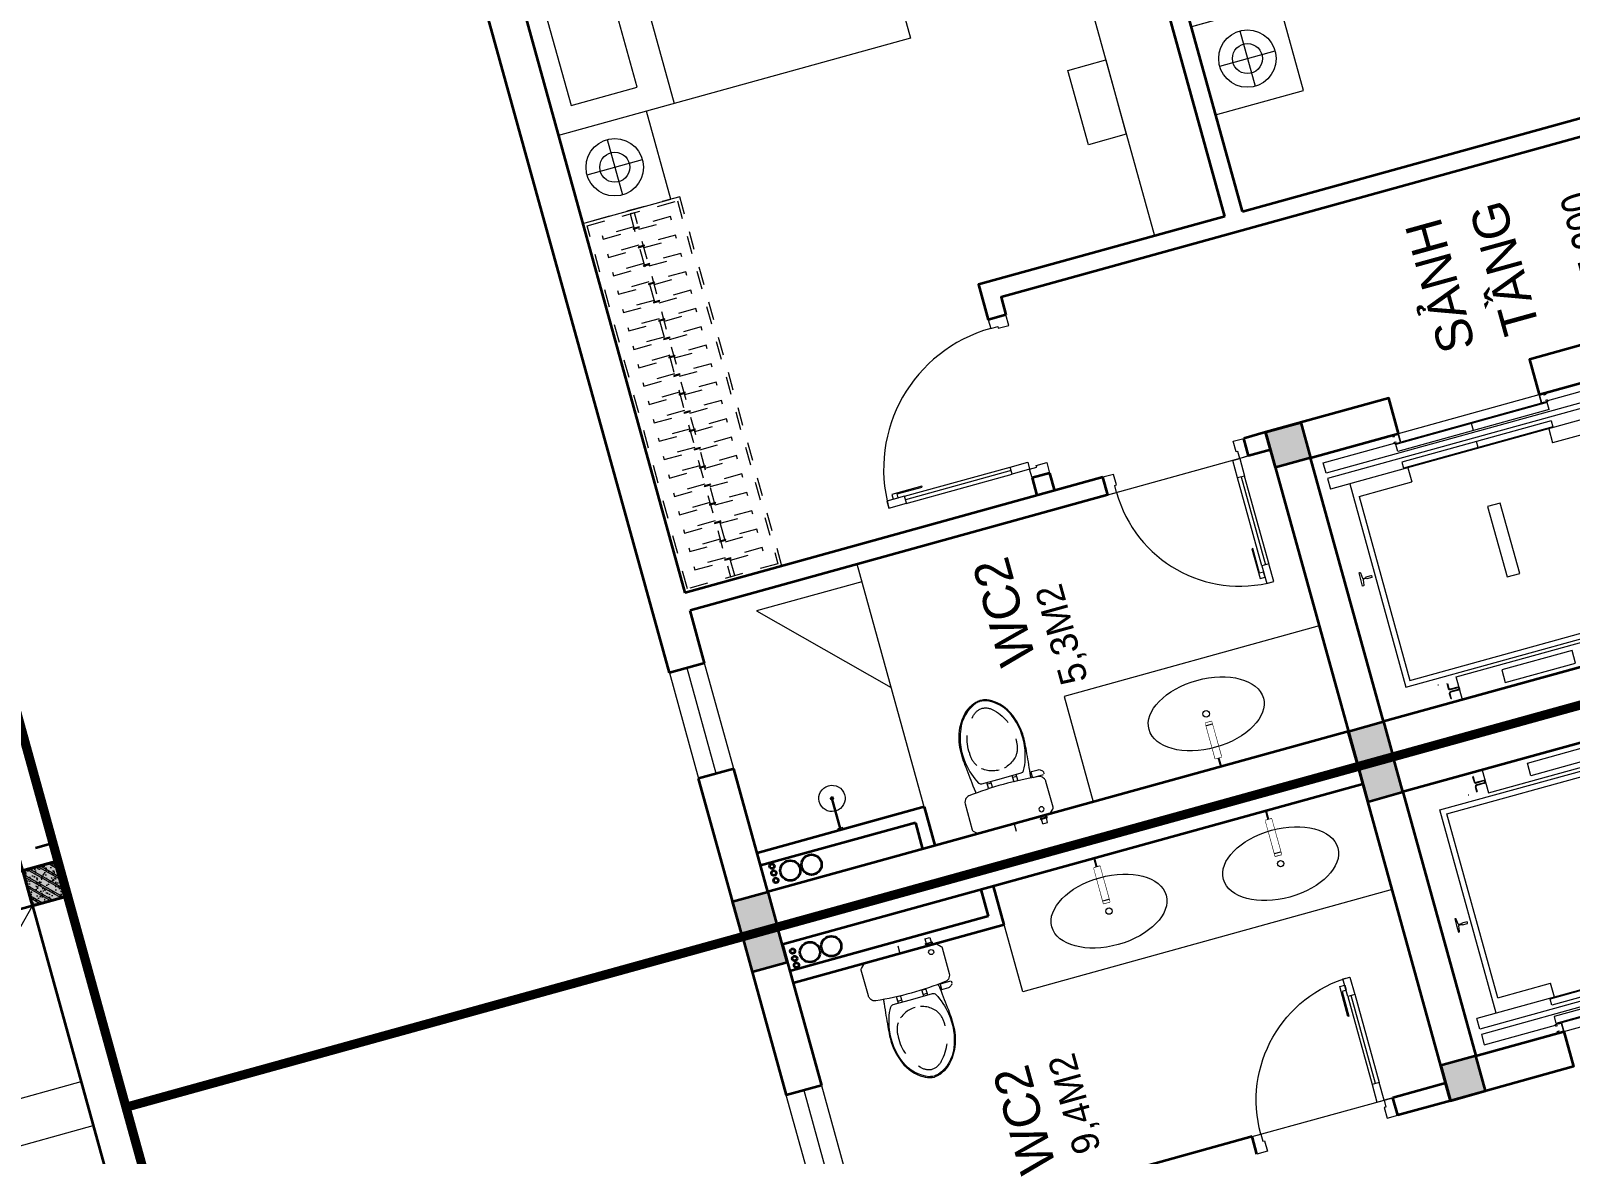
# Model space of a CAD drawing. Header units: metres. Extents: x 568332 to 569219, y 2065964 to 2066430.
# Drawn here: x 568545.87 to 568554.31, y 2066332.8 to 2066338.96 of the extents above; entities that cross this region are included whole.
import ezdxf

# ---------------------------------------------------------------- set-up
doc = ezdxf.new("R2010")
doc.units = ezdxf.units.M
for name, pattern in [('$AUDIT_BAD_LTYPE2', [0]), ('CENTER', [2, 1.25, -0.25, 0.25, -0.25]), ('DASHDOT2', [0.5, 0.25, -0.125, 0, -0.125]), ('HIDDEN', [0.375, 0.25, -0.125]), ('X-5M-G-MB PHONGNGU$0$HIDDEN2', [0.1875, 0.125, -0.0625]), ('xref-thap C (mb tang 32-2)$0$HIDDEN', [0.375, 0.25, -0.125])]:
    doc.linetypes.add(name, pattern=pattern)
doc.layers.get('0').update_dxf_attribs({"linetype": 'CONTINUOUS'})
doc.layers.get('DEFPOINTS').update_dxf_attribs({"linetype": 'CONTINUOUS'})
for name, color, linetype, lineweight in [('-CENTER', 143, 'CENTER', 13), ('-CONCRETE', 1, 'CONTINUOUS', 35), ('-DIM', 9, 'CONTINUOUS', 13), ('-DOOR', 137, 'CONTINUOUS', 9), ('-FURNITURE', 46, 'CONTINUOUS', 9), ('-HATCH', 8, 'CONTINUOUS', 5), ('-LINE1', 7, 'CONTINUOUS', 18), ('-LINE2', 252, 'CONTINUOUS', 9), ('-STEEL1', 1, 'CONTINUOUS', 35), ('-TEXT', 7, 'CONTINUOUS', 15), ('-WALL', 4, 'CONTINUOUS', 35), ('TEXT25', 2, 'CONTINUOUS', 13)]:
    doc.layers.add(name, color=color, linetype=linetype, lineweight=lineweight)
doc.layers.add('-RANH GIOI LO DAT', color=12, linetype='CONTINUOUS')
doc.layers.add('1-NETMANH', color=8, linetype='CONTINUOUS')
doc.styles.add('1', font='arial.ttf')
doc.styles.add('SVN_AVO_thuong', font='')
doc.styles.add('T1', font='', dxfattribs={"height": 200})
doc.styles.add('vnavanth', font='', dxfattribs={"width": 0.8})
doc.styles.get('SVN_AVO_thuong').set_extended_font_data('SVN-Avo')
doc.styles.get('T1').set_extended_font_data('VNgeometric Light')
doc.styles.get('vnavanth').set_extended_font_data('.VnAvantH')

# ---------------------------------------------------------------- blocks, each defined once
blk = doc.blocks.new('Sink_Cicle')
blk.add_lwpolyline([(17.49999987077899, -50.00226151314564), (-17.49999987077899, -49.99773848685436), (-17.51615354442038, -252.2967581441626), (17.48384613892995, -252.3012811850058)], close=True)
blk.add_circle((0, -300), 17.5)
at = {"layer": 'DEFPOINTS'}
blk.add_line((0, -100), (0, 0), dxfattribs=at)
blk.add_wipeout([(17.499999870775355, -50.00226151314928), (-17.49999987078263, -49.99773848685436), (-17.516153544427652, -252.29675814416623), (17.48384613892631, -252.3012811850058)])
at = {"layer": '-FURNITURE', "linetype": 'Continuous'}
blk.add_ellipse((0, -300), major_axis=(-325, 0), ratio=0.5846153846153846, dxfattribs=at)
blk.add_line((-17.51421511289664, -237.2967582757119), (17.48578462866135, -237.3012813020032))
blk = doc.blocks.new('A$C18091ED7')
for p, q in [((9.957147995010018e-09, -42.13376978135784), (0, -3.786117304116488e-07)), ((146.1412317672475, -26.59467297248193), (179.181621938591, -26.59467296488583)), ((146.1412317672475, -26.59467297248193), (146.1412317680188, -30.17859706786112)), ((146.1412317680188, -30.17859706786112), (165.7503655985456, -30.17859706340823)), ((153.0594147269658, -36.79204952501459), (146.1412317680188, -30.17859706786112)), ((152.3191092506386, -2.717133611440659e-07), (152.3191092568413, -26.59467297093943)), ((152.3191092506386, -2.717133611440659e-07), (179.1816219322718, -2.654269337654114e-07)), ((153.0594147269658, -36.79204952501459), (165.7503656001572, -36.79204952192958)), ((153.0594147275151, -39.73033438943094), (153.0594147269658, -36.79204952501459)), ((153.0594147275151, -39.73033438943094), (178.4413164740145, -39.73033438349376)), ((153.0594147275151, -39.73033438943094), (178.4413164740145, -39.73033438349376)), ((153.0594147275151, -39.73033438943094), (153.0594147281554, -42.13376974494895)), ((185.3594994290725, -30.17859705851879), (165.7503655985456, -30.17859706340823)), ((178.4413164733487, -36.79204951884458), (165.7503656001572, -36.79204952192958)), ((185.3594994290725, -30.17859705851879), (178.4413164733487, -36.79204951884458)), ((178.4413164733487, -36.79204951884458), (178.4413164740145, -39.73033438349376)), ((178.4413164740145, -39.73033438349376), (178.4413164746547, -42.1337697392446)), ((179.1816219322718, -2.654269337654114e-07), (179.181621938591, -26.59467296488583)), ((179.181621938591, -26.59467296488583), (185.3594994283012, -26.59467296337243)), ((185.3594994283012, -26.59467296337243), (185.3594994290725, -30.17859705851879)), ((-83.25994817525861, -267.3592828898691), (-83.259948167517, -299.9634285944048)), ((-83.25994817257379, -278.4883151478134), (-83.25994817046012, -287.6388527823146)), ((-60.91100930959874, -290.0299398849311), (-83.25994816994717, -290.0299398901407)), ((-62.88950393904452, -265.3807882612164), (-81.28145355204106, -265.3807882657275)), ((-60.91100931491019, -267.3592828844266), (-60.91100930728498, -299.9634285889624)), ((60.9110093945892, -267.3592828557594), (60.9110094022144, -299.9634285600623)), ((60.91100939990065, -290.029939856031), (83.25994826024908, -290.0299398510542)), ((62.88950401780676, -265.3807882316178), (81.2814536308033, -265.3807882273395)), ((83.25994825493763, -267.3592828505498), (83.25994826256283, -299.9634285550856)), ((83.25994825750604, -278.488315108727), (83.2599482596197, -287.6388527429954)), ((165.3959958605519, -261.9873972070927), (165.3959958671003, -289.7349902229907)), ((167.8691141396885, -259.5142789271486), (228.0810223811895, -259.5142789128586)), ((167.8691141472664, -292.2081085020036), (206.7175896017579, -292.2081084926904)), ((230.5541406641933, -274.3229751045001), (230.5541406613593, -261.9873971916386))]:
    blk.add_line(p, q)
for points in [[(230.0000000517721, -218.5046414944518, -0.1374073801801567), (225.4781190853137, -234.6482587013161), (221.7949787454636, -240.7070387715066, -0.2360805181595358), (198.2560902649639, -255.4947853636986, -0.0519608230665726), (-198.2560901437319, -255.4947854572965, -0.236080518165078), (-221.7949786317113, -240.7070388760185), (-225.4781189743626, -234.6482588077488, -0.1374073801809237), (-229.9999999484608, -218.5046416030382), (-229.9999999831671, -71.98694829508895, -0.1989123673786679), (-226.3782021181105, -63.2431547633314), (-208.8906150607545, -45.75556769772083, -0.1989123673792025), (-200.1468215308087, -42.13376982865157), (9.971699910238385e-09, -42.13376978135784), (200.1468215506357, -42.13376973403501, -0.1989123673792025), (208.8906150822841, -45.75556759897154), (226.3782021480001, -63.24315465634572, -0.1989123673791691), (230.0000000170658, -71.98694818626973)], [(144.14367173758, -618.9627606730501, -0.2124047892419209), (26.30999211127346, -734.491494372196, -0.0276853236339062), (-0.5628229983012716, -738.609219571983, -0.0222792448073508), (-26.30999181118386, -734.4914943844487, -0.2124047892421136), (-144.1436714920528, -618.9627607410075, -0.1427957259999892), (-167.2376623962118, -428.0139674870588, -0.0930051380368448), (-127.9331820271946, -309.1271633332653, -0.2564387014614383), (-111.240849547703, -299.9634286007786), (4.746470949612558e-08, -299.9634285748762), (111.2408496426324, -299.9634285482753, -0.2564387014619951), (127.933182126606, -309.1271632729331, -0.0930051380368741), (167.2376625517572, -428.0139674081001, -0.1427957260000456)]]:
    blk.add_lwpolyline(points, format="xyb", close=True)
at = {"linetype": 'xref-thap C (mb tang 32-2)$0$HIDDEN', "ltscale": 100}
blk.add_lwpolyline([(61.00044987679576, -669.0176259216969, -0.1990312026443698), (1.417429302819073e-07, -698.769823720475, -0.1990312026443799), (-61.00044960746891, -669.0176259504806, -0.2189240232571595), (-131.9321382956405, -478.313622940972, -0.1537914605682739), (-112.4681372026971, -403.989815428853, -0.2367011859554165), (5.876427167095244e-08, -347.5870280214876, -0.2367011859554843), (112.4681373467611, -403.9898153757968, -0.1537914605681893), (131.9321384748619, -478.313622878748, -0.2189240232571754)], format="xyb", close=True, dxfattribs=at)
blk.add_circle((165.7503656100234, -78.39166221523192), 13.90362011701458)
for centre, radius, start, end in [((-81.28145355158267, -267.3592828894034), 1.978494623656905, 90.00000001354867, 180.0000000133402), ((-62.88950393858613, -267.3592828848923), 1.978494623656905, 1.334021322268115e-08, 90.00000001354867), ((62.88950401826514, -267.3592828552937), 1.978494623656905, 90.00000001354867, 180.0000000133402), ((81.28145363126168, -267.3592828510155), 1.978494623656905, 1.334021322268115e-08, 90.00000001354867), ((167.8691141402633, -261.9873972065106), 2.473118279571131, 90.00000001354867, 180.0000000133402), ((167.8691141466952, -289.7349902224087), 2.473118279571131, 180.0000000133402, 270.0000000135486), ((206.717589598069, -276.6690117186226), 15.53909677420133, 270.0000000135486, 306.4658507565522), ((168.3527972659103, -224.7572911087773), 80.08895368617857, 306.4658507565522, 320.3122930343796), ((228.0810223845983, -274.3229751050822), 2.473118279571131, 320.3122930343796, 1.334021322268115e-08)]:
    blk.add_arc(centre, radius, start, end)
for points, knots in [([(-155.6468228230951, -259.4535552573798), (-156.6353001506941, -267.2522313103836), (-164.2940232875517, -328.394745314552), (-169.1545302536251, -385.0939582949213), (-183.68571763406, -527.7705276800843), (-135.602968026873, -679.1126648240606), (-50.29344375100118, -735.2493608418445), (-19.70048385594782, -741.0901266933652), (1.531116140540689e-07, -743.6724421556864)], [130.6139379315478, 130.6139379315478, 130.6139379315478, 130.6139379315478, 152.8521090939923, 311.1293507817257, 417.703951170228, 561.3833927516608, 697.6926317810714, 710.812262267882, 710.812262267882, 710.812262267882, 710.812262267882]), ([(155.6468228994709, -259.4535551877343), (156.6353002305841, -267.2522312389628), (164.2940233960289, -328.3947452375724), (169.1545303888706, -385.0939582149149), (183.6857178367027, -527.7705275934422), (135.6029683008201, -679.1126647599449), (50.29344405157826, -735.2493608178338), (19.70048415924612, -741.0901266841101), (1.530679583083838e-07, -743.6724421554536)], [130.613937934949, 130.613937934949, 130.613937934949, 130.613937934949, 152.8521090939923, 311.1293507817257, 417.703951170228, 561.3833927516608, 697.6926317810714, 710.812262267882, 710.812262267882, 710.812262267882, 710.812262267882])]:
    blk.add_open_spline(points, degree=3, knots=knots)
blk = doc.blocks.new('X-5M-DH-2-CORE$0$A$C75E80C28')
at = {"layer": '-LINE2', "linetype": 'Continuous', "ltscale": 2}
for p, q in [((-510.0000099998433, -21.5000000000291), (-510.0000099998579, -50.60000000000582)), ((-506.8000099998899, -21.5000000000291), (-510.0000099998433, -21.5000000000291)), ((-510.0000099998579, -108.5000000000291), (-510.0000099998433, -79.39999999999418)), ((-506.8000099998899, -21.5000000000291), (-506.8000099999044, -50.60000000000582)), ((-506.8000099999044, -108.5000000000291), (-506.8000099998899, -79.39999999999418)), ((-456.2000100000296, -56.79999999998836), (-500.6000099999364, -56.80000000001746)), ((-456.2000100000441, -60), (-500.600009999951, -60.0000000000291)), ((-456.2000100000296, -70), (-500.6000099999364, -70.0000000000291)), ((-456.2000100000296, -73.19999999995343), (-500.6000099999364, -73.19999999998254)), ((-453.2000100000441, -63), (-453.2000100000296, -67)), ((-450.0000099998579, -63), (-450.0000099998433, -67)), ((450.0000100000616, -63), (450.0000100000761, -67)), ((453.200010000015, -63), (453.2000100000296, -67)), ((456.2000100000296, -56.79999999998836), (500.6000100000529, -56.79999999998836)), ((456.200010000015, -60), (500.6000100000383, -60)), ((456.2000100000296, -70), (500.6000100000529, -70)), ((456.2000100000296, -73.19999999995343), (500.6000100000529, -73.19999999995343)), ((506.8000100001227, -21.5), (510.0000100000761, -21.5)), ((506.8000100001227, -21.5), (506.8000100001082, -50.59999999997672)), ((506.8000100001227, -108.5), (506.8000100001227, -79.39999999996508)), ((510.0000100000761, -21.5), (510.0000100000616, -50.59999999997672)), ((510.0000100000761, -108.5), (510.0000100000761, -79.39999999996508)), ((-731.0000002632733, -148.9999999649008), (730.9999997367267, -148.9999999649299)), ((-731.0000002698944, -1304.999999934109), (-731.0000002632733, -148.9999999649008)), ((-556.8000102631631, -112.4999999912397), (-560.0000102631166, -112.4999999912397)), ((456.800009736864, -112.4999999912397), (460.0000097368174, -112.4999999912397)), ((730.9999997301056, -1304.999999934109), (730.9999997367267, -148.9999999649299)), ((-700.0000002632733, -178.9999999649008), (699.9999997367267, -178.9999999649299)), ((-700.0000002699089, -1224.999999934109), (-700.0000002632733, -178.9999999649008)), ((699.9999997300911, -1224.999999934109), (699.9999997367267, -178.9999999649299)), ((-700.0000002699089, -1224.999999934109), (-400.0000002699089, -1224.999999934138)), ((-400.0000002698944, -1304.999999934138), (-400.0000002699089, -1224.999999934138)), ((699.9999997300911, -1224.999999934109), (399.9999997300911, -1224.999999934109)), ((399.9999997301056, -1304.999999934109), (399.9999997300911, -1224.999999934109)), ((839.9999997301056, -1304.999999934109), (-840.0000002698944, -1304.999999934109)), ((-840.0000002698944, -1364.999999934109), (-840.0000002698944, -1304.999999934109)), ((424.9999997301056, -1308.999999934109), (-425.0000002698944, -1308.999999934109)), ((-425.0000002699089, -1342.999999934109), (-425.0000002698944, -1308.999999934109)), ((424.9999997300911, -1342.999999934109), (-425.0000002699089, -1342.999999934109)), ((-2.6989437174052e-07, -1308.999999934109), (-2.699089236557484e-07, -1342.999999934109)), ((424.9999997300911, -1342.999999934109), (424.9999997301056, -1308.999999934109)), ((839.9999997301056, -1364.999999934109), (839.9999997301056, -1304.999999934109)), ((839.9999997301056, -1364.999999934109), (-840.0000002698944, -1364.999999934109)), ((839.9999997301056, -1394.999999934109), (-840.0000002698944, -1394.999999934109)), ((-840.0000002698944, -1394.999999934109), (-840.0000002698944, -1454.999999934109)), ((429.9999997300911, -1405.999999934138), (-430.0000002699089, -1405.999999934109)), ((-430.0000002699089, -1405.999999934109), (-430.0000002698944, -1445.999999934109)), ((-2.699089236557484e-07, -1405.999999934109), (-2.6989437174052e-07, -1445.999999934109)), ((429.9999997300911, -1405.999999934138), (429.9999997301056, -1445.999999934138)), ((839.9999997301056, -1394.999999934109), (839.9999997301056, -1454.999999934109)), ((-840.0000002698944, -1454.999999934109), (-435.0000002698944, -1454.999999934109)), ((-435.0000002698944, -1449.999999934109), (-435.0000002699089, -1459.999999934109)), ((-435.0000002698944, -1449.999999934109), (-400.0000002698944, -1449.999999934138)), ((-435.0000002699089, -1459.999999934109), (-425.0000002699089, -1459.999999934109)), ((-435.0000002698653, -1489.999999934109), (-435.0000002698653, -1499.999999934109)), ((-435.0000002698653, -1489.999999934109), (-425.0000002698653, -1489.999999934109)), ((-435.0000002698653, -1499.999999934109), (-400.0000002698653, -1499.999999934138)), ((-433.4000002698012, -1451.599999934086), (-433.4000002698012, -1458.399999934074)), ((-433.4000002698012, -1451.599999934086), (-401.6000002697547, -1451.599999934086)), ((-433.4000002698012, -1458.399999934074), (-425.0000002698944, -1458.399999934074)), ((-433.4000002697721, -1491.599999934086), (-433.4000002697721, -1498.399999934074)), ((-433.4000002697721, -1491.599999934086), (-425.0000002698653, -1491.599999934086)), ((-433.4000002697721, -1498.399999934074), (-401.6000002697256, -1498.399999934074)), ((429.9999997301056, -1445.999999934138), (-430.0000002698944, -1445.999999934109)), ((-425.0000002698944, -1458.399999934074), (-425.0000002699089, -1459.999999934109)), ((-425.0000002698653, -1489.999999934109), (-425.0000002698653, -1491.599999934086)), ((-401.6000002697547, -1451.599999934086), (-401.6000002697256, -1498.399999934074)), ((399.9999997301056, -1449.999999934109), (-400.0000002698944, -1449.999999934138)), ((-400.0000002698944, -1449.999999934138), (-400.0000002698653, -1499.999999934138)), ((399.9999997301056, -1449.999999934109), (399.9999997301347, -1499.999999934109)), ((434.9999997301056, -1449.999999934109), (399.9999997301056, -1449.999999934109)), ((434.9999997301347, -1499.999999934109), (399.9999997301347, -1499.999999934109)), ((401.5999997301988, -1451.599999934086), (401.5999997302279, -1498.399999934074)), ((433.3999997302453, -1451.599999934086), (401.5999997301988, -1451.599999934086)), ((433.3999997302744, -1498.399999934074), (401.5999997302279, -1498.399999934074)), ((433.3999997302453, -1458.399999934074), (424.9999997301056, -1458.399999934074)), ((424.9999997301056, -1458.399999934074), (424.9999997301056, -1459.999999934109)), ((434.9999997301056, -1459.999999934109), (424.9999997301056, -1459.999999934109)), ((424.9999997301347, -1489.999999934109), (424.9999997301347, -1491.599999934086)), ((434.9999997301347, -1489.999999934109), (424.9999997301347, -1489.999999934109)), ((433.3999997302744, -1491.599999934086), (424.9999997301347, -1491.599999934086)), ((433.3999997302453, -1451.599999934086), (433.3999997302453, -1458.399999934074)), ((433.3999997302744, -1491.599999934086), (433.3999997302744, -1498.399999934074)), ((434.9999997301056, -1449.999999934109), (434.9999997301056, -1459.999999934109)), ((839.9999997301056, -1454.999999934109), (434.9999997301056, -1454.999999934109)), ((434.9999997301347, -1489.999999934109), (434.9999997301347, -1499.999999934109))]:
    blk.add_line(p, q, dxfattribs=at)
for points in [[(-450.0000000000146, 0), (-450, -130), (450, -130), (449.9999999999854, 0)], [(-200, -29), (200.0000000001164, -29), (200.0000000001164, -101), (-200, -101)], [(-36.0000002632587, -583.9999999649008), (35.9999997367413, -583.9999999649008), (35.99999973675585, -983.9999999649008), (-36.00000026324415, -983.9999999649008)]]:
    blk.add_lwpolyline(points, close=True, dxfattribs=at)
for points in [[(-780.0000002632587, -788.9999999649008), (-751.0000002632587, -788.9999999649299, 0.414213562373095), (-750.0000002632733, -787.9999999649008), (-750.0000002632587, -783.9999999649008), (-750.0000002632587, -779.9999999649008, 0.414213562373095), (-751.0000002632733, -778.9999999649299), (-780.0000002632733, -778.9999999649881, -0.2569775838576673), (-784.1207396915852, -781.9399999648449), (-797.9000002631656, -781.939999964874, -0.414213562373095), (-800.9000002631656, -778.939999964874), (-804.0000002632587, -749.4999999649008, 0.414213562373095), (-807.0000002632587, -746.4999999649008), (-812.0000002632587, -746.4999999649008), (-812.0000002632587, -783.9999999649008), (-812.0000002632587, -821.4999999649008), (-807.0000002632587, -821.4999999649008, 0.414213562373095), (-804.0000002632587, -818.4999999649008), (-800.9000002631656, -789.0599999648693, -0.414213562373095), (-797.9000002631656, -786.0599999648693), (-784.1207396915852, -786.0599999648402, -0.2569775838576673), (-780.0000002632587, -788.9999999647553)], [(779.9999997367413, -788.9999999649299), (750.9999997367413, -788.9999999649008, -0.414213562373095), (749.9999997367267, -787.9999999649299), (749.9999997367413, -783.9999999649299), (749.9999997367413, -779.9999999649299, -0.414213562373095), (750.9999997367267, -778.9999999649008), (779.9999997368432, -778.9999999650172, 0.2569775838576673), (784.1207391653006, -781.939999964874), (797.899999736881, -781.9399999648449, 0.414213562373095), (800.899999736881, -778.9399999648449), (803.9999997367413, -749.4999999649008, -0.414213562373095), (806.9999997367413, -746.4999999649008), (811.9999997367413, -746.4999999649008), (811.9999997367413, -783.9999999649008), (811.9999997367413, -821.4999999649008), (806.9999997367413, -821.4999999649008, -0.414213562373095), (803.9999997367413, -818.4999999649008), (800.899999736881, -789.0599999648402, 0.414213562373095), (797.899999736881, -786.0599999648402), (784.1207391653006, -786.0599999648693, 0.2569775838576672), (779.9999997368577, -788.9999999647844)]]:
    blk.add_lwpolyline(points, format="xyb", dxfattribs=at)
for centre, radius, start, end in [((-500.600009999951, -50.60000000000582), 9.400000000001475, 180, 270), ((-500.6000099999364, -79.39999999999418), 9.399999999997844, 90, 180), ((-500.600009999951, -50.60000000000582), 6.200000000004374, 180, 270), ((-500.6000099999364, -79.39999999999418), 6.19999999999734, 90, 180), ((-456.2000100000441, -63), 6.19999999999713, 0, 90), ((-456.2000100000441, -63), 3.000000000000045, 0, 90), ((-456.2000100000296, -67), 6.20000000000076, 270, 0), ((-456.2000100000296, -67), 2.999999999999834, 270, 0), ((456.200010000015, -63), 6.19999999999713, 90, 180), ((456.2000100000296, -67), 6.20000000000076, 180, 270), ((456.200010000015, -63), 3.000000000000045, 90, 180), ((456.2000100000296, -67), 2.999999999999834, 180, 270), ((500.6000100000383, -50.59999999997672), 6.200000000004374, 270, 0), ((500.6000100000383, -50.59999999997672), 9.400000000001475, 270, 0), ((500.6000100000529, -79.39999999996508), 9.399999999997844, 0, 90), ((500.6000100000529, -79.39999999996508), 6.19999999999734, 0, 90)]:
    blk.add_arc(centre, radius, start, end, dxfattribs=at)
blk = doc.blocks.new('A$C5C575821')
at = {"layer": '-CONCRETE'}
h = blk.add_hatch(color=256, dxfattribs=at)
h.dxf.hatch_style = 1
h.paths.add_polyline_path([(-0.00237559899687767, 200.0000000000146), (-0.00237559899687767, 1.455191522836685e-11), (199.9976244010031, 1.455191522836685e-11), (199.9976244010031, 200.0000000000146)])
blk.add_lwpolyline([(-0.00237559899687767, 1.455191522836685e-11), (199.9976244010031, 1.455191522836685e-11), (199.9976244010031, 200.0000000000146), (-0.00237559899687767, 200.0000000000146)], close=True, dxfattribs=at)
blk = doc.blocks.new('A$C3F71457E')
at = {"layer": '-CONCRETE'}
blk.add_lwpolyline([(-8.760252967476845e-09, -100.0000002632005), (0, 400), (-1500, 400.0000000000582), (-1500.00000001755, -1399.999999999942), (-1.754960976541042e-08, -1400), (-7.895869202911854e-08, -900.0000002632005), (199.9999999912397, -900.0000002982852), (199.9999999824504, -1600), (-1700.00000001755, -1600), (-1700, 600), (200, 600), (199.9999999912397, -100.0000002982852), (6.140908226370811e-08, -100.0000002632005)], dxfattribs=at)
at = {"layer": '-LINE1'}
blk.add_line((-7.895869202911854e-08, -900.0000002632005), (-8.760252967476845e-09, -100.0000002632005), dxfattribs=at)
at = {"layer": '-WALL'}
for p in [(-1699.997624401003, 399.9999999999854), (0.00237559899687767, 399.9999999999854), (-1699.997624401081, -1599.999999999959), (0.002375601565972829, -1600.000000021305)]:
    blk.add_blockref('A$C5C575821', p, dxfattribs=at)
at = {"color": 2, "rotation": 90}
blk.add_blockref('X-5M-DH-2-CORE$0$A$C75E80C28', (-1500.00000000876, -499.9999999999418), dxfattribs=at)
blk = doc.blocks.new('*U194')
at = {"linetype": '$AUDIT_BAD_LTYPE2'}
for p, q in [((70, 100), (69.99999999999999, 599.9999999999691)), ((89.99999999999999, 599.9999999999691), (90, 100))]:
    blk.add_line(p, q, dxfattribs=at)
for points in [[(49.99999999999999, 599.9999999999691), (89.99999999999999, 599.9999999999691), (89.99999999999999, 699.9999999999691), (49.99999999999999, 699.9999999999691), (49.99999999999999, 599.9999999999691)], [(49.99999999999999, 602.9059272893046), (50, 100)], [(50, 100), (90, 100), (90, 0), (50, 0), (50, 100)]]:
    blk.add_lwpolyline(points)
for points in [[(118.2698876160139, 494.5156181118782), (118.2698876160139, 664.1349438079615), (89.99999999999999, 664.1349438079615), (89.99999999999999, 635.8650561919767), (112.6159100928053, 635.8650561919767), (112.6159100928053, 494.5156181118782)], [(0, 0), (50, 0), (50, -40), (60, -40), (60, -99.99999999999272), (0, -99.99999999999272)], [(799.9999999999691, 7.105427357603204e-15), (749.9999999999691, 7.105427357603204e-15), (749.9999999999691, -40), (739.9999999999691, -40), (739.9999999999691, -99.99999999999271), (799.9999999999691, -99.99999999999271)]]:
    blk.add_lwpolyline(points, close=True)
at = {"linetype": '$AUDIT_BAD_LTYPE2', "ltscale": 0.3}
blk.add_arc((50, 0), 699.9999999999691, 0, 90, dxfattribs=at)
blk = doc.blocks.new('M11-T3')
at = {"layer": '-CONCRETE'}
for centre, radius in [((204035.7524766751, -420108.01463199, 5.665168574990758e-09), 13), ((204084.9451236668, -420198.5114400877, 5.665168574990758e-09), 55), ((204074.0224636247, -420108.01463199, 5.665168574990758e-09), 13), ((204115.7718816407, -420108.01463199, 5.665168574990758e-09), 13), ((204084.9451236668, -420319.3538902929, 5.665168574990758e-09), 55)]:
    blk.add_circle(centre, radius, dxfattribs=at)
at = {"layer": '-DOOR'}
blk.add_lwpolyline([(202764.7966847505, -419863.7275937338), (203364.8086246584, -419863.7275937338), (203364.8086246584, -420063.7275937338), (202764.7966847505, -420063.7275937338)], close=True, dxfattribs=at)
blk.add_lwpolyline([(203364.8086246584, -419963.7275937338), (202764.8040505914, -419963.7717696009)], dxfattribs=at)
at = {"layer": '-FURNITURE'}
blk.add_lwpolyline([(203564.8062484379, -421263.7275937082), (204164.8062484379, -421263.7275937082), (204164.8062484633, -423363.7275937338), (203564.8062484633, -423363.7275937338)], close=True, dxfattribs=at)
at = {"layer": '-HATCH'}
blk.add_line((202464.8062484532, -422263.7275937338), (202464.8062484531, -423063.7275937338), dxfattribs=at)
at = {"layer": '-RANH GIOI LO DAT', "linetype": 'HIDDEN', "ltscale": 10, "const_width": 50}
blk.add_lwpolyline([(198249.9028217172, -438105.8962516022), (204264.8086240625, -437640.4074412925), (204264.8086240625, -416359.2424812781), (193264.8086246633, -416359.2424817425), (193264.8086250904, -433491.688754653)], close=True, dxfattribs=at)
at = {"layer": '-WALL'}
for p, q in [((204264.8062484531, -419863.7275937338), (203364.8086246584, -419863.7275936895)), ((203364.8086246584, -420063.7275936794), (203364.8086246584, -419863.7275936895)), ((204264.8062460543, -434691.5067981064), (204264.8062484531, -419863.7275937338)), ((204164.8062484531, -420063.7275937415), (203364.8086246584, -420063.7275936794)), ((203944.8062484531, -421263.7275937081), (203944.8062484531, -420063.7275878283)), ((204014.8062484531, -421193.7275937081), (204014.8062484531, -420063.7275878266)), ((204014.8062484531, -421193.7275937081), (204164.8062484531, -421193.7275937081)), ((203944.8062484531, -421263.7275937081), (204164.8062484531, -421263.7275937081)), ((202464.8062484532, -422263.7275937338), (202464.8062484532, -421563.7275937082)), ((202364.8062484532, -422263.7275937338), (202464.8062484532, -422263.7275937338)), ((202364.806248453, -423363.7275937338), (202364.8062484531, -423063.7275937338)), ((202364.806248453, -423063.7275937338), (202464.806248453, -423063.7275937338)), ((202464.806248453, -423363.7275937338), (202464.8062484531, -423063.7275937338)), ((202364.806248453, -423363.7275937338), (202464.806248453, -423363.7275937338))]:
    blk.add_line(p, q, dxfattribs=at)
at = {"layer": '-DOOR', "xscale": -1, "rotation": 270}
blk.add_blockref('*U194', (202464.8062484532, -423063.7275937338), dxfattribs=at)
at = {"layer": '-FURNITURE', "rotation": 270}
blk.add_blockref('A$C18091ED7', (203986.9400182581, -420672.7170474114), dxfattribs=at)
at = {"layer": '-WALL'}
blk.add_blockref('A$C5C575821', (204064.8109996614, -420063.7275937337), dxfattribs=at)
at = {"layer": '-WALL', "rotation": 180}
blk.add_blockref('A$C3F71457E', (202564.8062484355, -424963.7275937338), dxfattribs=at)
at = {"layer": '-TEXT', "color": 2, "style": 'vnavanth'}
blk.add_text('wc2', height=199.9591899200177, dxfattribs=at).set_placement((202589.3713679749, -421186.1469153098))
at = {"layer": 'TEXT25', "style": 'T1'}
blk.add_text('9,4M2', height=150, rotation=359.9999999899488, dxfattribs=at).set_placement((202618.305557749, -421447.0298116918))
at = {"layer": '-FURNITURE', "rotation": 270}
for p in [(204164.8062484633, -421837.3859013104), (204164.8062484633, -422813.225068584)]:
    blk.add_blockref('Sink_Cicle', p, dxfattribs=at)
at = {"layer": '-WALL'}
blk.add_line((204164.8062484531, -423363.7275937338), (204164.8062484531, -420063.7275937415), dxfattribs=at)
blk = doc.blocks.new('*U149')
at = {"linetype": '$AUDIT_BAD_LTYPE2'}
for p, q in [((70, 100), (70, 699.9999999999982)), ((90, 699.9999999999982), (90, 100))]:
    blk.add_line(p, q, dxfattribs=at)
for points in [[(50, 699.9999999999982), (90, 699.9999999999982), (90, 799.9999999999982), (50, 799.9999999999982), (50, 699.9999999999982)], [(50, 702.9059272893337), (50, 100)], [(50, 100), (90, 100), (90, 0), (50, 0), (50, 100)]]:
    blk.add_lwpolyline(points)
for points in [[(118.2698876160139, 594.5156181119073), (118.2698876160139, 764.1349438079906), (90, 764.1349438079906), (90, 735.8650561920058), (112.6159100928053, 735.8650561920058), (112.6159100928053, 594.5156181119073)], [(0, 0), (50, 0), (50, -40), (60, -40), (60, -99.99999999999272), (0, -99.99999999999272)], [(899.9999999999982, 1.3252863207713e-28), (849.9999999999982, 1.3252863207713e-28), (849.9999999999982, -40.00000000000001), (839.9999999999982, -40.00000000000001), (839.9999999999982, -99.99999999999272), (899.9999999999982, -99.99999999999272)]]:
    blk.add_lwpolyline(points, close=True)
at = {"linetype": '$AUDIT_BAD_LTYPE2', "ltscale": 0.3}
blk.add_arc((50, 0), 799.9999999999982, 0, 90, dxfattribs=at)
blk = doc.blocks.new('shower')
for points in [[(180919.3447017173, -32316.45425928477), (180912.3337561736, -32316.45425928477), (180912.3337561736, -32146.62790954509), (180919.3447017173, -32146.62790954509)], [(180929.3839969719, -32326.62790954066), (180902.2944609144, -32326.62790954066), (180902.2944609144, -32316.45425928477), (180929.3839969719, -32316.45425928477)]]:
    blk.add_lwpolyline(points, close=True)
for radius, start, end in [(72, 272.7906698559544, 267.2093301440456), (8.346062492523743, 294.8355446212717, 245.1644553787283)]:
    blk.add_arc((180915.8392289462, -32146.62790954416), radius, start, end)
blk = doc.blocks.new('*U237')
at = {"linetype": 'X-5M-G-MB PHONGNGU$0$HIDDEN2'}
for points in [[(0, 600.0000000004657), (0, 0), (2290.909090880962, -8.262197655262123e-10), (2290.909090880962, 599.9999999996394)], [(2270.909090880962, 579.999661371566), (2270.909090880962, 19.99966137156623), (20, 20.00000000046566), (20, 580.0000000004657)], [(2270.909090880962, 286.6991212946483), (2270.909090880962, 313.0991212945551), (20, 313.0991212953813), (19.99999859370291, 286.6991212952417)], [(113.7817614636733, 319.1750910408318), (109.4317788550979, 319.1750910408318), (109.4317788550979, 280.441767644881), (113.7817614636733, 280.441767644881)], [(227.7817614636733, 319.1750910407849), (223.4317788550979, 319.1750910407849), (223.4317788550979, 280.4417676448341), (227.7817614636733, 280.4417676448341)], [(341.7817614636733, 319.175091040738), (337.4317788550979, 319.175091040738), (337.4317788550979, 280.4417676447872), (341.7817614636733, 280.4417676447872)], [(455.7817614636733, 319.1750910406911), (451.4317788550979, 319.1750910406911), (451.4317788550979, 280.4417676447403), (455.7817614636733, 280.4417676447403)], [(569.7817614636733, 319.1750910406442), (565.431778855098, 319.1750910406442), (565.431778855098, 280.4417676446934), (569.7817614636733, 280.4417676446934)], [(683.7817614636733, 319.1750910405973), (679.431778855098, 319.1750910405973), (679.431778855098, 280.4417676446465), (683.7817614636733, 280.4417676446465)], [(797.7817614636733, 319.1750910405504), (793.431778855098, 319.1750910405504), (793.431778855098, 280.4417676445996), (797.7817614636733, 280.4417676445996)], [(911.7817614636733, 319.1750910405035), (907.431778855098, 319.1750910405035), (907.431778855098, 280.4417676445527), (911.7817614636733, 280.4417676445527)], [(1025.781761463673, 319.1750910404566), (1021.431778855098, 319.1750910404566), (1021.431778855098, 280.4417676445057), (1025.781761463673, 280.4417676445057)], [(1139.781761463673, 319.1750910404097), (1135.431778855098, 319.1750910404097), (1135.431778855098, 280.4417676444588), (1139.781761463673, 280.4417676444588)], [(1253.781761463673, 319.1750910403628), (1249.431778855098, 319.1750910403628), (1249.431778855098, 280.4417676444119), (1253.781761463673, 280.4417676444119)], [(1367.781761463673, 319.1750910403159), (1363.431778855098, 319.1750910403159), (1363.431778855098, 280.441767644365), (1367.781761463673, 280.441767644365)], [(1481.781761463673, 319.175091040269), (1477.431778855098, 319.175091040269), (1477.431778855098, 280.4417676443181), (1481.781761463673, 280.4417676443181)], [(1595.781761463673, 319.175091040222), (1591.431778855098, 319.175091040222), (1591.431778855098, 280.4417676442712), (1595.781761463673, 280.4417676442712)], [(1709.781761463673, 319.1750910401751), (1705.431778855098, 319.1750910401751), (1705.431778855098, 280.4417676442243), (1709.781761463673, 280.4417676442243)], [(1823.781761463673, 319.1750910401282), (1819.431778855098, 319.1750910401282), (1819.431778855098, 280.4417676441774), (1823.781761463673, 280.4417676441774)], [(1937.781761463673, 319.1750910400813), (1933.431778855098, 319.1750910400813), (1933.431778855098, 280.4417676441305), (1937.781761463673, 280.4417676441305)], [(2051.781761463673, 319.1750910400344), (2047.431778855098, 319.1750910400344), (2047.431778855098, 280.4417676440836), (2051.781761463673, 280.4417676440836)], [(2165.781761463673, 319.1750910399875), (2161.431778855098, 319.1750910399875), (2161.431778855098, 280.4417676440366), (2165.781761463673, 280.4417676440366)]]:
    blk.add_lwpolyline(points, close=True, dxfattribs=at)
for points in [[(122.2409142897814, 313.1103512093413), (122.2409142897814, 515.2497102723445), (100.1765458012815, 515.2497102723445), (100.1765458012815, 313.1103512093413)], [(236.2409142897814, 313.1103512092944), (236.2409142897814, 515.2497102722975), (214.1765458012815, 515.2497102722975), (214.1765458012815, 313.1103512092944)], [(350.2409142897814, 313.1103512092475), (350.2409142897814, 515.2497102722507), (328.1765458012815, 515.2497102722507), (328.1765458012815, 313.1103512092475)], [(464.2409142897814, 313.1103512092006), (464.2409142897814, 515.2497102722037), (442.1765458012815, 515.2497102722037), (442.1765458012815, 313.1103512092006)], [(578.2409142897814, 313.1103512091537), (578.2409142897814, 515.2497102721569), (556.1765458012815, 515.2497102721569), (556.1765458012815, 313.1103512091537)], [(692.2409142897814, 313.1103512091068), (692.2409142897814, 515.24971027211), (670.1765458012815, 515.24971027211), (670.1765458012815, 313.1103512091068)], [(806.2409142897814, 313.1103512090599), (806.2409142897814, 515.249710272063), (784.1765458012815, 515.249710272063), (784.1765458012815, 313.1103512090599)], [(920.2409142897814, 313.110351209013), (920.2409142897814, 515.2497102720162), (898.1765458012815, 515.2497102720162), (898.1765458012815, 313.110351209013)], [(1034.240914289781, 313.1103512089661), (1034.240914289781, 515.2497102719692), (1012.176545801281, 515.2497102719692), (1012.176545801281, 313.1103512089661)], [(1148.240914289781, 313.1103512089192), (1148.240914289781, 515.2497102719224), (1126.176545801281, 515.2497102719224), (1126.176545801281, 313.1103512089192)], [(1262.240914289781, 313.1103512088723), (1262.240914289781, 515.2497102718754), (1240.176545801281, 515.2497102718754), (1240.176545801281, 313.1103512088723)], [(1376.240914289781, 313.1103512088254), (1376.240914289781, 515.2497102718285), (1354.176545801281, 515.2497102718285), (1354.176545801281, 313.1103512088254)], [(1490.240914289781, 313.1103512087785), (1490.240914289781, 515.2497102717816), (1468.176545801281, 515.2497102717816), (1468.176545801281, 313.1103512087785)], [(1604.240914289781, 313.1103512087315), (1604.240914289781, 515.2497102717347), (1582.176545801281, 515.2497102717347), (1582.176545801281, 313.1103512087315)], [(1718.240914289781, 313.1103512086846), (1718.240914289781, 515.2497102716878), (1696.176545801281, 515.2497102716878), (1696.176545801281, 313.1103512086846)], [(1832.240914289781, 313.1103512086377), (1832.240914289781, 515.2497102716409), (1810.176545801281, 515.2497102716409), (1810.176545801281, 313.1103512086377)], [(1946.240914289781, 313.1103512085908), (1946.240914289781, 515.2497102715939), (1924.176545801281, 515.2497102715939), (1924.176545801281, 313.1103512085908)], [(2060.240914289781, 313.1103512085439), (2060.240914289781, 515.2497102715471), (2038.176545801281, 515.2497102715471), (2038.176545801281, 313.1103512085439)], [(2174.240914289781, 313.110351208497), (2174.240914289781, 515.2497102715001), (2152.176545801281, 515.2497102715001), (2152.176545801281, 313.110351208497)], [(100.1765458012815, 286.7103512094345), (100.1765458012815, 92.0852110228024), (122.2409142897814, 92.0852110228024), (122.2409142897814, 286.7103512094345)], [(214.1765458012815, 286.7103512093876), (214.1765458012815, 92.08521102275549), (236.2409142897814, 92.08521102275549), (236.2409142897814, 286.7103512093876)], [(328.1765458012815, 286.7103512093407), (328.1765458012815, 92.08521102270858), (350.2409142897814, 92.08521102270858), (350.2409142897814, 286.7103512093407)], [(442.1765458012815, 286.7103512092938), (442.1765458012815, 92.08521102266168), (464.2409142897814, 92.08521102266168), (464.2409142897814, 286.7103512092938)], [(556.1765458012815, 286.7103512092469), (556.1765458012815, 92.08521102261477), (578.2409142897814, 92.08521102261477), (578.2409142897814, 286.7103512092469)], [(670.1765458012815, 286.7103512092), (670.1765458012815, 92.08521102256786), (692.2409142897814, 92.08521102256786), (692.2409142897814, 286.7103512092)], [(784.1765458012815, 286.7103512091531), (784.1765458012815, 92.08521102252095), (806.2409142897814, 92.08521102252095), (806.2409142897814, 286.7103512091531)], [(898.1765458012815, 286.7103512091062), (898.1765458012815, 92.08521102247404), (920.2409142897814, 92.08521102247404), (920.2409142897814, 286.7103512091062)], [(1012.176545801281, 286.7103512090592), (1012.176545801281, 92.08521102242715), (1034.240914289781, 92.08521102242715), (1034.240914289781, 286.7103512090592)], [(1126.176545801281, 286.7103512090123), (1126.176545801281, 92.08521102238024), (1148.240914289781, 92.08521102238024), (1148.240914289781, 286.7103512090123)], [(1240.176545801281, 286.7103512089654), (1240.176545801281, 92.08521102233333), (1262.240914289781, 92.08521102233333), (1262.240914289781, 286.7103512089654)], [(1354.176545801281, 286.7103512089186), (1354.176545801281, 92.08521102228642), (1376.240914289781, 92.08521102228642), (1376.240914289781, 286.7103512089186)], [(1468.176545801281, 286.7103512088717), (1468.176545801281, 92.0852110222395), (1490.240914289781, 92.0852110222395), (1490.240914289781, 286.7103512088717)], [(1582.176545801281, 286.7103512088247), (1582.176545801281, 92.0852110221926), (1604.240914289781, 92.0852110221926), (1604.240914289781, 286.7103512088247)], [(1696.176545801281, 286.7103512087778), (1696.176545801281, 92.0852110221457), (1718.240914289781, 92.0852110221457), (1718.240914289781, 286.7103512087778)], [(1810.176545801281, 286.7103512087309), (1810.176545801281, 92.08521102209879), (1832.240914289781, 92.08521102209879), (1832.240914289781, 286.7103512087309)], [(1924.176545801281, 286.710351208684), (1924.176545801281, 92.08521102205188), (1946.240914289781, 92.08521102205188), (1946.240914289781, 286.710351208684)], [(2038.176545801281, 286.7103512086371), (2038.176545801281, 92.08521102200497), (2060.240914289781, 92.08521102200497), (2060.240914289781, 286.7103512086371)], [(2152.176545801281, 286.7103512085902), (2152.176545801281, 92.08521102195806), (2174.240914289781, 92.08521102195806), (2174.240914289781, 286.7103512085902)]]:
    blk.add_lwpolyline(points, dxfattribs=at)
blk = doc.blocks.new('G1600')
for p, q in [((137477.0741823114, -212827.2147267315), (139077.0741823114, -212827.2147267327)), ((137227.6935681712, -213391.7193460799), (137227.6935681718, -213076.8871672568)), ((139326.4547964507, -213391.7193460799), (139326.4547964501, -213076.8871672568)), ((137385.1096575831, -213234.3032566686), (137070.2774787599, -213234.3032566681)), ((139169.0387070388, -213234.3032566686), (139483.870885862, -213234.3032566681))]:
    blk.add_line(p, q)
blk.add_lwpolyline([(137477.074182311, -213484.2147267315), (137477.0741823123, -211484.2147267315), (139077.0741823123, -211484.2147267327), (139077.074182311, -213484.2147267327), (137477.074182311, -213484.2147267315)])
for points in [[(136977.074182316, -213484.2147267311), (136977.0741823163, -212984.3917867657), (137477.0741823113, -212984.3917867661), (137477.074182311, -213484.2147267315)], [(139577.0741823059, -213484.2147267331), (139577.0741823062, -212984.3917867677), (139077.0741823113, -212984.3917867673), (139077.074182311, -213484.2147267327)], [(137617.074182311, -213375.2147267316), (137617.0741823112, -212998.7147267316), (138234.5741823112, -212998.714726732), (138234.574182311, -213375.214726732)], [(138937.074182311, -213375.2147267325), (138937.0741823112, -212998.7147267325), (138319.5741823112, -212998.7147267321), (138319.574182311, -213375.2147267321)]]:
    blk.add_lwpolyline(points, close=True)
for centre, radius in [((137227.6935681715, -213234.3032566684), 157.4160894116067), ((137227.6935681715, -213234.3032566684), 82.41608941160666), ((139326.4547964504, -213234.3032566684), 157.4160894116067), ((139326.4547964504, -213234.3032566684), 82.41608941160666)]:
    blk.add_circle(centre, radius)
blk = doc.blocks.new('*U18')
at = {"linetype": '$AUDIT_BAD_LTYPE2'}
for p, q in [((70, 100), (69.99999999999999, 599.9999999999982)), ((89.99999999999999, 599.9999999999982), (90, 100))]:
    blk.add_line(p, q, dxfattribs=at)
for points in [[(49.99999999999999, 599.9999999999982), (89.99999999999999, 599.9999999999982), (89.99999999999999, 699.9999999999982), (49.99999999999999, 699.9999999999982), (49.99999999999999, 599.9999999999982)], [(49.99999999999999, 602.9059272893337), (50, 100)], [(50, 100), (90, 100), (90, 0), (50, 0), (50, 100)]]:
    blk.add_lwpolyline(points)
for points in [[(118.2698876160139, 494.5156181119073), (118.2698876160139, 664.1349438079906), (89.99999999999999, 664.1349438079906), (89.99999999999999, 635.8650561920058), (112.6159100928053, 635.8650561920058), (112.6159100928053, 494.5156181119073)], [(0, 0), (50, 0), (50, -40), (60, -40), (60, -100.0001724930698), (0, -100.0001724930698)], [(799.9999999999982, 7.105427357601134e-15), (749.9999999999982, 7.105427357601134e-15), (749.9999999999982, -40), (739.9999999999982, -40), (739.9999999999982, -100.0001724930698), (799.9999999999982, -100.0001724930698)]]:
    blk.add_lwpolyline(points, close=True)
at = {"linetype": '$AUDIT_BAD_LTYPE2', "ltscale": 0.3}
blk.add_arc((50, 0), 699.9999999999982, 0, 90, dxfattribs=at)
blk = doc.blocks.new('M29-T3')
at = {"layer": '-CONCRETE'}
for centre, radius in [((195464.3824661539, -820265.9143343722, 5.66516857499076e-09), 55), ((195433.5557081799, -820175.4175262745, 5.66516857499076e-09), 13), ((195475.305126196, -820175.4175262745, 5.66516857499076e-09), 13), ((195513.5751131456, -820175.4175262745, 5.66516857499076e-09), 13), ((195464.3824661539, -820386.7567845774, 5.66516857499076e-09), 55)]:
    blk.add_circle(centre, radius, dxfattribs=at)
at = {"layer": '-DOOR'}
blk.add_lwpolyline([(196684.5332814548, -819916.2146206836), (196084.5213415469, -819916.2146206836), (196084.5213415469, -820116.2146206836), (196684.5332814548, -820116.2146206836)], close=True, dxfattribs=at)
blk.add_lwpolyline([(196084.5213415469, -820016.2146206836), (196684.525915614, -820016.2587965508)], dxfattribs=at)
at = {"layer": '-FURNITURE'}
blk.add_line((195384.5213414321, -821066.2146200782), (196984.521341554, -821066.2146201374), dxfattribs=at)
blk.add_lwpolyline([(196884.521341554, -821066.2146201374), (196884.5213413436, -820466.2146201374), (196284.521341554, -821066.2146203476)], dxfattribs=at)
for points in [[(195984.5213414672, -821966.2146201003), (195384.5213414672, -821966.2146201003), (195384.5213414672, -823416.2146199988), (195984.5213414672, -823416.2146199988)], [(199284.5292699771, -823115.5672478736), (198861.9487537002, -823115.5672478736), (198861.9487537002, -822900.4554072255), (199284.5292699771, -822900.4554072255)], [(199784.5213415585, -823116.214027423), (198284.5213414848, -823116.2140273866), (198284.5213414848, -823516.2146199774), (199784.5213415585, -823516.2146200137)]]:
    blk.add_lwpolyline(points, close=True, dxfattribs=at)
at = {"layer": '-HATCH'}
blk.add_line((196984.5213415208, -822491.5124786638), (196984.5213414913, -823291.5124786638), dxfattribs=at)
at = {"layer": '-RANH GIOI LO DAT', "linetype": 'HIDDEN', "ltscale": 10, "const_width": 50}
blk.add_lwpolyline([(195184.5213404885, -837692.8944693478), (204184.5213415355, -836996.3915769118), (204184.521341536, -816411.729508885), (195184.5213414673, -816411.7295088954)], close=True, dxfattribs=at)
at = {"layer": '-WALL', "linetype": 'Continuous', "ltscale": 10}
for p, q in [((195184.5218835695, -834743.9938904627), (195184.5213414672, -819916.2146207623)), ((195184.5213414672, -819916.2146207623), (196084.5213415469, -819916.2146207518)), ((196684.5332814548, -819916.2146207597), (202184.5213415444, -819916.214620681)), ((195384.5213414672, -820116.21462076), (196084.5213415469, -820116.2146207518)), ((195384.5213414672, -823416.2146199988), (195384.5213414672, -820116.21462076)), ((196684.518556278, -820116.2146207448), (196984.5213415891, -820116.2146207415)), ((197084.5213415891, -820116.2146207546), (201984.5213415468, -820116.2146206833))]:
    blk.add_line(p, q, dxfattribs=at)
at = {"layer": '-WALL'}
for p, q in [((196084.5213415469, -820116.2146207518), (196084.5213415469, -819916.2146207518)), ((196684.518556278, -820116.2146207448), (196684.5332814548, -819916.2146207597)), ((195534.5213413656, -820996.2146200847), (195534.5213413675, -820116.2146205069)), ((195604.5213413656, -821066.2146200847), (195604.5213413675, -820116.2146205062)), ((196984.5213415153, -822491.5124786638), (196984.5213415891, -820116.2146207415)), ((197084.5213415153, -822491.5124786638), (197084.5213415891, -820116.2146207546)), ((195534.5213413656, -820996.2146200847), (195384.5213413656, -820996.2146200847)), ((195604.5213413656, -821066.2146200847), (195384.5213413657, -821066.2146200847)), ((197184.5213415239, -822216.2146199679), (197184.5213415271, -822116.2146199679)), ((198084.521341524, -822216.2146199958), (198084.5213415271, -822116.214619996)), ((196984.5213415153, -822491.5124786638), (197084.5213415153, -822491.5124786638)), ((196984.5213414672, -823416.2146199988), (196984.5213414858, -823291.5124786638)), ((196984.5213414913, -823291.5124786638), (197084.5213414913, -823291.5124786638)), ((197084.5213414672, -823416.2146199988), (197084.5213414857, -823291.5124786638)), ((198284.5213414848, -823516.2146199774), (201984.521341585, -823516.2146199774)), ((198284.5213414848, -823616.2146199774), (201984.5213415862, -823616.2146199774)), ((198284.5213414848, -823616.2146199774), (198284.5213414848, -825716.7030488455))]:
    blk.add_line(p, q, dxfattribs=at)
for points in [[(197184.5213415271, -822116.2146199679), (197084.521341527, -822116.2146199648)], [(198284.5213414848, -823516.2146199774), (198284.5213414846, -822116.2146200021), (198084.5213415271, -822116.214619996)], [(197184.5213415239, -822216.2146199679), (197084.5213415239, -822216.2146199648)], [(198184.5213414848, -825716.7030488455), (198184.5213414848, -822216.2146199988), (198084.521341524, -822216.2146199958)]]:
    blk.add_lwpolyline(points, dxfattribs=at)
at = {"layer": '-DOOR'}
blk.add_blockref('*U149', (197184.5213415271, -822116.2146199679), dxfattribs=at)
at = {"layer": '-DOOR', "rotation": 90.00000000000001}
blk.add_blockref('*U18', (196984.5213415208, -823291.5124786638), dxfattribs=at)
at = {"layer": '-FURNITURE', "extrusion": (0, 0, -1), "xscale": -0.916666666665974, "yscale": 0.916666666665974, "zscale": -0.916666666665974, "rotation": 180}
blk.add_blockref('*U237', (-199184.5213415618, -820116.2146207553), dxfattribs=at)
at = {"layer": '-FURNITURE', "rotation": 180}
for p in [(338761.5955238709, -1033600.429347186), (338411.5955238465, -1037100.42934671)]:
    blk.add_blockref('G1600', p, dxfattribs=at)
at = {"layer": '-FURNITURE', "xscale": -1}
for name, p, rotation in [('shower', (227897.4620427073, -1001513.069952079), 269.9893314882561), ('A$C18091ED7', (195342.3875716859, -821516.2146200682), 90)]:
    blk.add_blockref(name, p, dxfattribs=dict(at, rotation=rotation))
at = {"layer": '-WALL', "xscale": -1}
blk.add_blockref('A$C5C575821', (195384.5189658683, -820116.21462076), dxfattribs=at)
at = {"layer": '-WALL', "xscale": -1, "rotation": 180}
blk.add_blockref('A$C3F71457E', (196884.5213414848, -825016.2146199988), dxfattribs=at)
at = {"layer": '-TEXT', "color": 2, "style": 'vnavanth'}
for s, p in [('s¶nh', (197231.8271870346, -824652.1206325539)), ('tÇng', (197231.8271870346, -825017.4730098783))]:
    blk.add_text(s, height=199.9591899200177, dxfattribs=at).set_placement(p)
at = {"layer": '-TEXT', "style": '1', "width": 0.75}
blk.add_text('+7.200', height=179.9632709280159, dxfattribs=at).set_placement((197316.214941241, -825491.4691123196))
at = {"layer": 'TEXT25'}
for s, height, style, p in [('WC2', 200, 'SVN_AVO_thuong', (196221.0728027449, -821873.1833699672)), ('5,3M2', 150, 'T1', (196035.8430411556, -822117.2619842323))]:
    blk.add_text(s, height=height, rotation=1.005123984043621e-08, dxfattribs=dict(at, style=style)).set_placement(p)
at = {"layer": '-FURNITURE', "rotation": 90.00000000000001}
blk.add_blockref('Sink_Cicle', (195384.5213414672, -822691.2146200496), dxfattribs=at)
blk = doc.blocks.new('A$C38b1dc06')
at = {"layer": '-LINE1'}
for p, q in [((1749.854677429888, 4156.179725173817), (0.3015751927741803, 4156.179725173817)), ((1000.281453303236, 3156.179725173817), (0.3015751927741803, 4156.179725173817)), ((0.3015751927741803, 4156.179725173817), (0.3015751919010654, -343.8202748260228)), ((1000.281453303236, 4156.179725173824), (1000.281453303236, 3156.179725173824)), ((1250.139194678806, 3156.179725173824), (1250.139194678806, 4156.179725173824)), ((1250.139194678806, 4156.179725173824), (1250.139194678806, 3156.179725173824)), ((1499.996936054376, 3156.179725173824), (1499.996936054376, 4156.179725173824)), ((1499.996936054376, 4156.179725173824), (1499.996936054318, 3156.179725173832)), ((1749.854677429888, 3156.179725173824), (1749.854677429888, 4156.179725173824)), ((1749.854677429888, 4156.179725173817), (1749.85467742983, 3106.179725173817)), ((1000.281453302305, 656.1797251739335), (1000.281453303236, 3156.179725173817)), ((1000.281453303236, 3156.179725173817), (1749.85467742983, 3156.179725173817)), ((1050.281453303003, 706.1797251739772), (1050.281453303236, 3106.179725173817)), ((1050.281453303236, 3106.179725173817), (1699.854677429801, 3106.179725173817)), ((1233.300401159795, 2905.148311595723), (1699.854677429801, 3106.179725173817)), ((1699.854677428928, 706.1797251739772), (1699.854677429801, 3106.179725173817)), ((1749.854677429597, 706.179725173999), (1749.85467742983, 3106.179725173839)), ((1050.281453303003, 706.1797251739772), (1233.300401159795, 2905.148311595723)), ((1050.281453303003, 706.1797251739772), (1699.854677428928, 706.1797251739772)), ((1749.854677429888, -343.8202748260228), (1749.85467742983, 706.1797251739772)), ((1000.281453303236, 656.1797251739772), (1749.85467742983, 656.1797251739772)), ((1000.281453303236, -343.8202748260228), (1000.281453303236, 656.1797251739772)), ((1250.139194678806, 656.1797251739772), (1250.139194678806, -343.8202748260228)), ((1250.139194678806, -343.8202748260228), (1250.139194678806, 656.1797251739772)), ((1499.996936054376, 656.1797251739772), (1499.996936054376, -343.8202748260228)), ((1499.996936054376, -343.8202748260228), (1499.996936054318, 656.1797251739699)), ((1749.854677429888, 656.1797251739772), (1749.854677429888, -343.8202748260228)), ((1749.854677429888, -343.8202748260228), (0.3015751919010654, -343.8202748260228))]:
    blk.add_line(p, q, dxfattribs=at)
at = {"layer": '-LINE1', "lineweight": 18}
for p, q in [((1000.281453303236, 3156.179725173817), (0.2521035463432781, 3156.179725173817)), ((1000.281453303003, 2906.17972517389), (0.2521035461104475, 2906.17972517389)), ((1000.281453303469, 2656.17972517389), (0.2521035465761088, 2656.17972517389)), ((1000.281453303469, 2406.17972517389), (0.2521035465761088, 2406.17972517389)), ((1000.281453303469, 2156.179725173904), (0.2521035465761088, 2156.179725173904)), ((1000.281453303469, 1906.179725173904), (0.2521035465761088, 1906.179725173904)), ((1000.281453303469, 1656.179725173904), (0.2521035465761088, 1656.179725173904)), ((1000.28145330277, 1406.179725173904), (0.2521035458776169, 1406.179725173904)), ((1000.281453303236, 1156.179725173904), (0.2521035463432781, 1156.179725173904)), ((1000.28145330277, 906.1797251739044), (0.2521035458776169, 906.1797251739044)), ((1000.281453303236, 656.1797251739772), (0.2521035463432781, 656.1797251739772)), ((1000.281453303236, 656.1797251739772), (0.3015751859056763, -343.82027482595))]:
    blk.add_line(p, q, dxfattribs=at)
at = {"layer": '1-NETMANH', "linetype": 'DASHDOT2'}
blk.add_lwpolyline([(1327.325072003063, 3656.419923450812), (492.458725621982, 3656.419923450812), (508.0748312271317, 155.2632639587246), (508.0748312271317, 155.2632639587246), (1749.854677429888, 156.1797251739772), (1499.996936054376, -343.8202748260228)], dxfattribs=at)
at = {"layer": '-TEXT', "color": 2, "style": 'vnavanth'}
for s, p in [('2', (1346.818775833643, 3603.914582017329)), ('1', (1596.676517209155, 3603.914582017329)), ('20', (1562.294563305157, 183.5576658285718)), ('21', (1783.476825895079, 183.5576658285718))]:
    blk.add_text(s, height=99.97959496000885, dxfattribs=at).set_placement(p)
blk = doc.blocks.new('18x35')
at = {"layer": '-HATCH'}
h = blk.add_hatch(dxfattribs=at)
h.set_pattern_fill('CHAU-01', color=256, scale=10, angle=-1.272221872585407e-14, pattern_type=2)
h.set_pattern_definition([(49.99999999999999, (0, 0), (71.72601826007535, -6.275213498259527), [7.5, -82.5]), (355, (0, 0), (-13.87513336129999, 75.21921337000119), [6, -66]), (100.4514, (5.977167999997619, -0.5229339999999638), (57.85093817140217, 68.94395420609534), [6.374019000000001, -70.1142112]), (46.18419999999998, (0, 20), (106.7241048625644, -16.55190143290183), [11.25, -123.75]), (96.63559999999998, (8.89367449999554, 18.62066930000003), (93.46627055487036, 97.41178709004416), [9.561028799999994, -105.1713]), (351.1842, (0, 20), (93.46619451336275, 97.41186009253245), [9, -99]), (20.99999999999998, (10, 15), (59.69070521184616, -40.2618890665339), [7.5, -82.5]), (326.0000000000001, (10, 15), (24.33153319215819, 72.5150045046853), [6, -66]), (71.45139999999999, (14.97422329999972, 11.64483940000002), (84.022262858149, 32.25304967099522), [6.374019000000001, -70.1142112]), (37.49999999999998, (0, 0), (1.215985531729074, 33.28938538313115), [0, -65.19999999999999, 0, -67, 0, -66.25]), (7.499999999999987, (0, 0), (26.30695374421487, 39.44117118823602), [0, -38.2, 0, -63.7, 0, -25.25]), (327.5, (-22.30000000000291, 0), (53.3822436172409, -2.255487173437988), [0, -25, 0, -78, 0, -103.5]), (317.5, (-32.30000000000291, 0), (58.31861693423862, 10.01049823323176), [0, -32.5, 0, -51.8, 0, -73.5]), (44.99999999999999, (0, 0), (-30.05203820042826, 30.05203820042828), []), (44.99999999999999, (0, 12.25), (-30.05203820042826, 30.05203820042828), [])])
h.paths.add_polyline_path([(96508.03118051568, 47993.04977023201), (96508.03118051568, 47793.04977023201), (96708.03118051568, 47793.04977023201), (96708.03118051568, 47993.04977023201)])
at = {"layer": '-STEEL1'}
blk.add_lwpolyline([(96508.03118051568, 47793.04977023201), (96708.03118051568, 47793.04977023201), (96708.03118051568, 47993.04977023201), (96508.03118051568, 47993.04977023201)], close=True, dxfattribs=at)
blk = doc.blocks.new('M1-T3')
at = {"layer": '-CONCRETE', "color": 1, "linetype": 'HIDDEN', "ltscale": 10, "const_width": 50}
blk.add_lwpolyline([(191581.7177010371, 50951.98888872014), (197581.6939540912, 50951.98888872005), (197581.7429788466, 30952.01227472891), (191581.7667257926, 30952.01227472891)], close=True, dxfattribs=at)
at = {"layer": '-LINE1', "lineweight": 18}
blk.add_lwpolyline([(191581.7411493842, 50951.93153578669), (197581.7174024383, 50951.9315357866), (197581.7664271937, 30951.95492153367), (191581.7901741396, 30951.95492153367)], close=True, dxfattribs=at)
at = {"layer": '-WALL'}
for p, q in [((191581.8478786649, 33951.64109416441), (191581.8478786809, 43452.06833831834)), ((191581.8478786809, 43452.06833831834), (191681.771352022, 43452.06833831834)), ((191781.7713520215, 43152.19966598263), (191781.7713520146, 38651.57990947187))]:
    blk.add_line(p, q, dxfattribs=at)
at = {"layer": '-LINE1'}
blk.add_blockref('A$C38b1dc06', (191781.4697768292, 38996.0199408084), dxfattribs=at)
at = {"layer": '-STEEL1'}
blk.add_blockref('18x35', (95073.7148716847, -4641.255063849207), dxfattribs=at)
at = {"layer": '-WALL', "xscale": -1, "rotation": 180}
blk.add_blockref('A$C3F71457E', (193281.8478786809, 43752.1996659822), dxfattribs=at)

msp = doc.modelspace()

# ---------------------------------------------------------------- block references
at = {"layer": '-WALL', "color": 2, "true_color": 0xf1eb1f, "xscale": 0.001, "yscale": 0.001, "zscale": 0.001, "rotation": 105.4590240769039}
msp.add_blockref('M11-T3', (568199.5470150993, 2066025.20690476), dxfattribs=at)

# ---------------------------------------------------------------- next in the draw order: block references
at = {"layer": '-CENTER', "xscale": 0.001, "yscale": 0.001, "zscale": 0.001, "rotation": 105.4590240790866}
msp.add_blockref('M29-T3', (567811.5475536175, 2065927.325027594), dxfattribs=at)

# ---------------------------------------------------------------- next in the draw order: block references
at = {"layer": '-DIM', "xscale": -0.001, "yscale": 0.001, "zscale": 0.001, "rotation": 15.45900309534941}
msp.add_blockref('M1-T3', (568742.2294172815, 2066343.694009979), dxfattribs=at)

doc.saveas('drawing.dxf')
